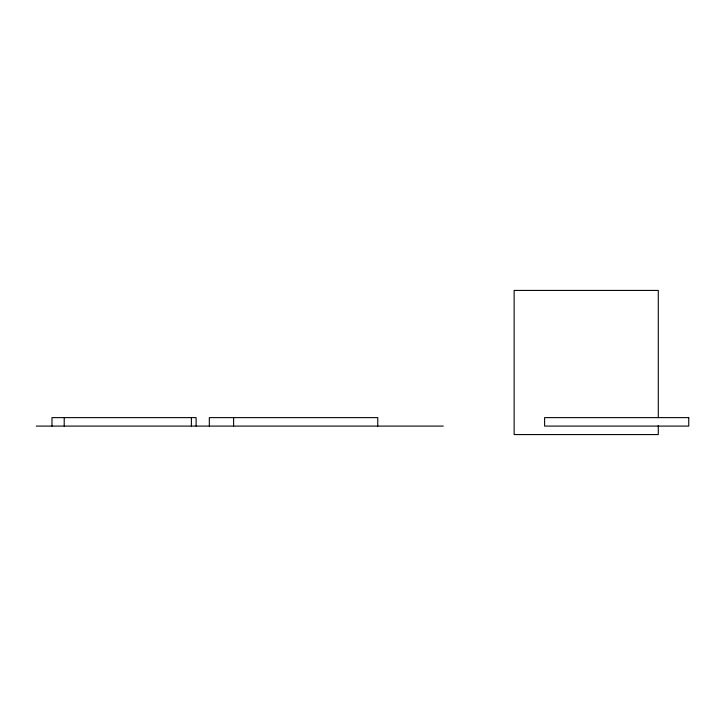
<?xml version="1.0" encoding="UTF-8"?>
<svg xmlns="http://www.w3.org/2000/svg" width="725" height="725" viewBox="0 0 725 725"><rect width="100%" height="100%" fill="white"/><g stroke="black" fill="none" stroke-linecap="round" stroke-linejoin="round"><path stroke-width="1.09" d="M36.25 426.092L443.256 426.092M658.282 417.682L658.282 290.426L514.134 290.426L514.134 434.574L658.282 434.574L658.282 425.566M377.761 426.092L377.761 417.618L209.326 417.618L209.326 426.092M233.613 417.618L233.613 426.092M196.122 426.092L196.122 417.618L51.973 417.618L51.973 426.092M191.4 417.618L191.4 426.092M64.208 417.618L64.208 426.092M688.75 417.618L544.602 417.618L544.602 426.092L688.75 426.092L688.75 417.618"/></g></svg>
